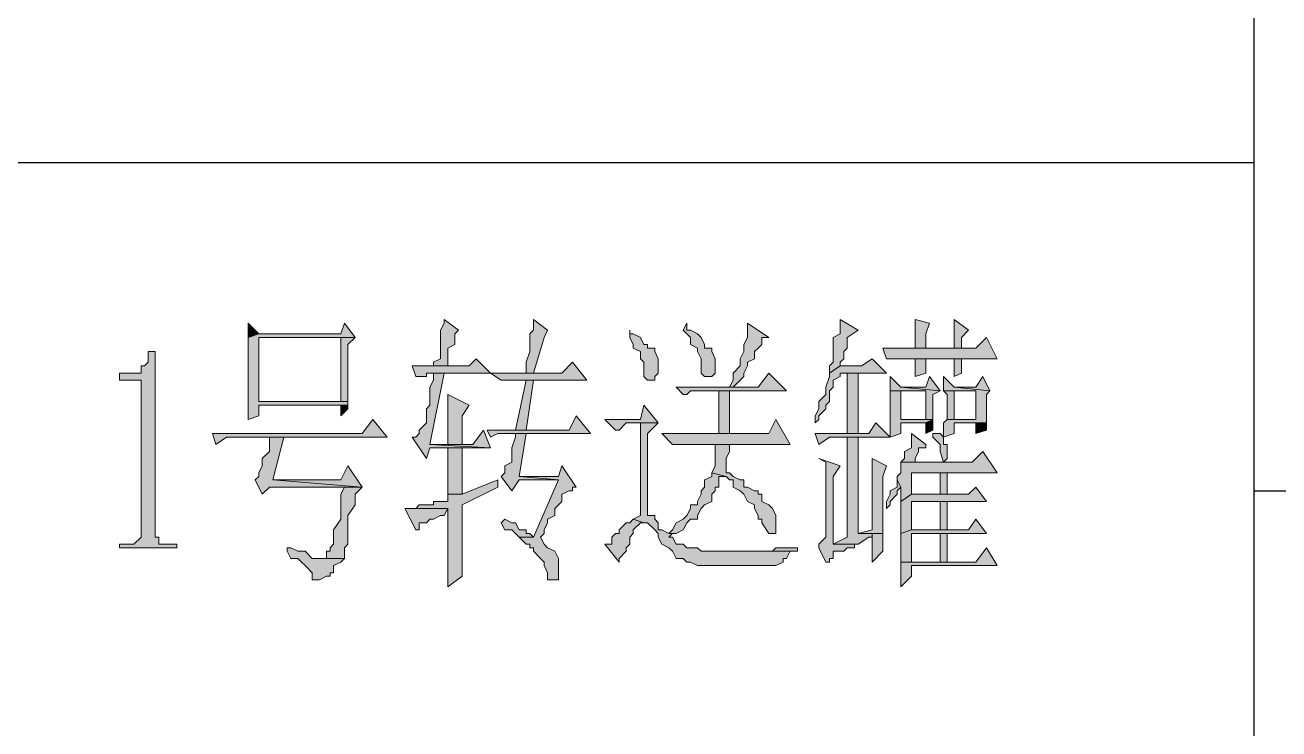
# Model space of a CAD drawing. Header units: millimetres. Extents: x 20 to 821, y 1 to 1134.
# Drawn here: x 695.4 to 758.7, y 40.5 to 76 of the extents above; entities that cross this region are included whole.
import ezdxf

# ---------------------------------------------------------------- set-up
doc = ezdxf.new("R2010")
doc.units = ezdxf.units.MM
doc.layers.add('1', color=7, linetype='Continuous')

msp = doc.modelspace()

# ---------------------------------------------------------------- hatches: boundary and pattern name
h = msp.add_hatch(color=0)
h.dxf.hatch_style = 2
h.paths.add_polyline_path([(706.68, 60.981732), (706.68, 60.261732), (707.22, 60.441732)])
h = msp.add_hatch(color=0)
h.dxf.hatch_style = 2
h.paths.add_polyline_path([(711.54, 60.981732), (711.36, 60.441732), (707.22, 60.441732), (706.68, 60.261732), (706.68, 56.121732), (707.22, 56.301732), (707.22, 56.841732), (711.36, 56.841732), (711.72, 56.841732), (711.72, 57.021732), (707.22, 57.021732), (707.22, 60.261732), (711.36, 60.261732), (712.08, 60.261732)])
h = msp.add_hatch(color=0)
h.dxf.hatch_style = 2
h.paths.add_polyline_path([(716.58, 61.161732), (716.58, 60.981732), (716.4, 60.621732), (716.4, 59.181732), (716.04, 59.001732), (716.04, 58.821732), (716.76, 58.821732), (716.76, 59.721732), (717.12, 59.901732), (717.12, 60.441732), (717.3, 60.621732)])
h = msp.add_hatch(color=0)
h.dxf.hatch_style = 2
h.paths.add_polyline_path([(721.08, 61.161732), (721.08, 60.621732), (720.9, 60.441732), (720.9, 59.541732), (720.72, 59.001732), (720.72, 58.461732), (721.08, 58.461732), (721.62, 60.261732), (721.8, 60.621732)])
h = msp.add_hatch(color=0)
h.dxf.hatch_style = 2
h.paths.add_polyline_path([(728.82, 60.981732), (728.64, 60.621732), (728.82, 60.441732), (729, 60.261732), (729, 59.901732), (729.36, 59.721732), (729.36, 59.541732), (729.54, 59.181732), (729.54, 58.461732), (729.72, 58.281732), (730.08, 58.281732), (730.26, 58.461732), (730.26, 59.181732), (730.08, 59.541732), (730.08, 59.721732), (729.72, 59.721732), (729.72, 59.901732), (729.54, 60.261732), (729.36, 60.441732), (729, 60.621732), (728.82, 60.621732)])
h = msp.add_hatch(color=0)
h.dxf.hatch_style = 2
h.paths.add_polyline_path([(731.88, 60.981732), (731.88, 60.261732), (731.7, 59.901732), (731.7, 59.541732), (731.52, 59.181732), (731.52, 58.821732), (731.16, 58.461732), (731.16, 58.101732), (730.98, 57.741732), (731.16, 57.741732), (731.52, 58.101732), (731.7, 58.281732), (731.7, 58.461732), (731.88, 58.821732), (731.88, 59.001732), (732.24, 59.181732), (732.24, 59.541732), (732.42, 59.721732), (732.6, 59.901732), (732.6, 60.261732), (732.96, 60.261732)])
h = msp.add_hatch(color=0)
h.dxf.hatch_style = 2
h.paths.add_polyline_path([(736.56, 61.161732), (736.56, 60.441732), (736.2, 60.261732), (736.2, 59.001732), (736.02, 58.821732), (736.02, 58.461732), (736.56, 58.821732), (736.56, 59.001732), (736.74, 59.181732), (736.74, 59.541732), (736.92, 59.721732), (736.92, 60.261732), (737.46, 60.621732)])
h = msp.add_hatch(color=0)
h.dxf.hatch_style = 2
h.paths.add_polyline_path([(740.34, 61.161732), (740.34, 59.721732), (740.88, 59.721732), (740.88, 60.441732), (741.06, 60.981732)])
h = msp.add_hatch(color=0)
h.dxf.hatch_style = 2
h.paths.add_polyline_path([(742.32, 61.161732), (742.32, 59.721732), (742.68, 59.721732), (742.68, 60.261732), (743.04, 60.621732)])
h = msp.add_hatch(color=0)
h.dxf.hatch_style = 2
h.paths.add_polyline_path([(712.08, 60.261732), (711.36, 60.261732), (711.36, 57.021732), (707.22, 57.021732), (711.72, 57.021732), (711.72, 59.901732)])
h = msp.add_hatch(color=0)
h.dxf.hatch_style = 2
h.paths.add_polyline_path([(725.94, 60.621732), (725.94, 60.261732), (726.12, 59.901732), (726.12, 59.721732), (726.48, 59.541732), (726.48, 59.181732), (726.66, 59.001732), (726.66, 58.281732), (726.84, 58.101732), (727.2, 58.101732), (727.2, 58.281732), (727.38, 58.461732), (727.38, 59.181732), (727.2, 59.541732), (727.2, 59.721732), (726.84, 59.721732), (726.84, 59.901732), (726.66, 59.901732), (726.48, 60.261732), (726.12, 60.441732), (725.94, 60.441732)])
h = msp.add_hatch(color=0)
h.dxf.hatch_style = 2
h.paths.add_polyline_path([(743.94, 60.261732), (743.4, 59.721732), (738.72, 59.721732), (738.9, 59.181732), (744.48, 59.181732)])
h = msp.add_hatch(color=0)
h.dxf.hatch_style = 2
h.paths.add_polyline_path([(702, 59.541732), (701.64, 59.541732), (701.64, 59.181732), (701.64, 59.001732), (701.46, 58.821732), (701.28, 58.821732), (701.28, 58.461732), (700.2, 58.461732), (700.2, 58.101732), (701.28, 58.101732), (701.28, 57.741732), (701.28, 50.181732), (700.92, 49.821732), (700.2, 49.821732), (700.2, 49.641732), (703.08, 49.641732), (703.08, 49.821732), (702.72, 49.821732), (702.18, 49.821732), (702.18, 50.181732), (702, 50.181732), (702, 50.361732)])
h = msp.add_hatch(color=0)
h.dxf.hatch_style = 2
h.paths.add_polyline_path([(718.2, 59.181732), (717.84, 58.821732), (714.96, 58.821732), (715.14, 58.281732), (715.68, 58.281732), (715.68, 58.461732), (718.92, 58.461732)])
h = msp.add_hatch(color=0)
h.dxf.hatch_style = 2
h.paths.add_polyline_path([(723.06, 59.001732), (722.52, 58.461732), (718.92, 58.461732), (719.46, 58.101732), (723.78, 58.101732)])
h = msp.add_hatch(color=0)
h.dxf.hatch_style = 2
h.paths.add_polyline_path([(738.18, 59.181732), (737.64, 58.821732), (736.56, 58.821732), (736.02, 58.461732), (736.02, 58.281732), (735.84, 57.741732), (735.84, 57.381732), (735.48, 57.021732), (735.48, 56.661732), (735.3, 56.301732), (735.3, 55.941732), (735.48, 56.121732), (735.48, 56.301732), (735.84, 56.661732), (735.84, 56.841732), (736.02, 57.021732), (736.02, 57.561732), (736.2, 57.741732), (736.2, 58.101732), (736.56, 58.281732), (736.56, 58.461732), (736.92, 58.461732), (737.46, 58.461732), (738.9, 58.461732)])
h = msp.add_hatch(color=0)
h.dxf.hatch_style = 2
h.paths.add_polyline_path([(740.88, 59.181732), (740.34, 59.181732), (740.34, 59.001732), (740.34, 58.281732), (740.88, 58.461732)])
h = msp.add_hatch(color=0)
h.dxf.hatch_style = 2
h.paths.add_polyline_path([(742.68, 59.181732), (742.32, 59.181732), (742.32, 58.281732), (742.68, 58.461732)])
h = msp.add_hatch(color=0)
h.dxf.hatch_style = 2
h.paths.add_polyline_path([(716.58, 58.461732), (716.04, 58.461732), (716.04, 58.101732), (715.86, 57.741732), (715.86, 56.841732), (715.68, 56.661732), (715.68, 55.941732), (715.32, 55.581732), (715.32, 55.401732), (715.14, 55.221732), (714.96, 55.221732), (715.68, 54.141732), (715.86, 54.681732), (718.92, 54.681732), (715.86, 54.861732)])
h = msp.add_hatch(color=0)
h.dxf.hatch_style = 2
h.paths.add_polyline_path([(732.96, 58.461732), (732.42, 57.741732), (728.28, 57.741732), (728.64, 57.381732), (728.82, 57.381732), (729, 57.561732), (733.86, 57.561732)])
h = msp.add_hatch(color=0)
h.dxf.hatch_style = 2
h.paths.add_polyline_path([(736.92, 55.401732), (737.46, 55.401732), (737.46, 58.461732), (736.92, 58.461732)])
h = msp.add_hatch(color=0)
h.dxf.hatch_style = 2
h.paths.add_polyline_path([(739.08, 58.281732), (739.08, 57.561732), (740.88, 57.561732), (740.88, 56.121732), (739.62, 56.121732), (741.24, 56.121732), (741.24, 56.301732), (741.24, 57.381732), (741.6, 57.561732), (739.62, 57.741732)])
h = msp.add_hatch(color=0)
h.dxf.hatch_style = 2
h.paths.add_polyline_path([(741.06, 58.281732), (740.88, 57.741732), (739.62, 57.741732), (741.6, 57.561732)])
h = msp.add_hatch(color=0)
h.dxf.hatch_style = 2
h.paths.add_polyline_path([(741.78, 58.281732), (741.78, 57.561732), (743.4, 57.561732), (743.4, 56.121732), (742.32, 56.121732), (741.96, 56.121732), (741.78, 55.941732), (741.78, 55.221732), (742.32, 55.401732), (742.32, 55.941732), (743.4, 55.941732), (743.94, 55.941732), (743.94, 56.121732), (743.94, 57.381732), (744.12, 57.561732), (742.32, 57.741732)])
h = msp.add_hatch(color=0)
h.dxf.hatch_style = 2
h.paths.add_polyline_path([(743.76, 58.281732), (743.4, 57.741732), (742.32, 57.741732), (744.12, 57.561732)])
h = msp.add_hatch(color=0)
h.dxf.hatch_style = 2
h.paths.add_polyline_path([(721.08, 58.101732), (720.72, 58.101732), (720.18, 55.581732), (720.72, 55.581732)])
h = msp.add_hatch(color=0)
h.dxf.hatch_style = 2
h.paths.add_polyline_path([(716.76, 57.381732), (716.76, 54.861732), (717.48, 54.861732), (717.48, 56.301732), (717.84, 56.841732)])
h = msp.add_hatch(color=0)
h.dxf.hatch_style = 2
h.paths.add_polyline_path([(730.98, 57.561732), (730.44, 57.561732), (730.44, 57.381732), (730.44, 55.401732), (730.98, 55.401732)])
h = msp.add_hatch(color=0)
h.dxf.hatch_style = 2
h.paths.add_polyline_path([(739.08, 57.561732), (739.08, 55.221732), (739.62, 55.401732), (739.62, 55.941732), (740.88, 55.941732), (741.24, 56.121732), (739.62, 56.121732), (739.62, 57.561732), (740.88, 57.561732)])
h = msp.add_hatch(color=0)
h.dxf.hatch_style = 2
h.paths.add_polyline_path([(741.78, 57.561732), (741.96, 57.381732), (741.96, 56.121732), (742.32, 56.121732), (742.32, 57.561732), (743.4, 57.561732)])
h = msp.add_hatch(color=0)
h.dxf.hatch_style = 2
h.paths.add_polyline_path([(711.72, 56.841732), (711.36, 56.841732), (711.36, 56.301732), (711.72, 56.661732)])
h = msp.add_hatch(color=0)
h.dxf.hatch_style = 2
h.paths.add_polyline_path([(726.66, 56.841732), (726.48, 56.121732), (724.68, 56.121732), (725.22, 55.581732), (725.4, 55.581732), (725.76, 55.941732), (727.38, 55.941732)])
h = msp.add_hatch(color=0)
h.dxf.hatch_style = 2
h.paths.add_polyline_path([(712.98, 56.121732), (712.44, 55.401732), (704.88, 55.401732), (705.06, 54.861732), (705.6, 55.221732), (713.7, 55.221732)])
h = msp.add_hatch(color=0)
h.dxf.hatch_style = 2
h.paths.add_polyline_path([(723.24, 56.301732), (722.88, 55.581732), (718.74, 55.581732), (718.92, 55.221732), (719.28, 55.401732), (723.96, 55.401732)])
h = msp.add_hatch(color=0)
h.dxf.hatch_style = 2
h.paths.add_polyline_path([(727.38, 55.941732), (726.48, 55.941732), (726.48, 51.261732), (726.12, 51.081732), (726.66, 50.901732), (726.84, 50.901732), (727.2, 50.541732), (727.38, 50.361732), (727.38, 50.181732), (727.56, 49.821732), (727.92, 49.641732), (728.1, 49.461732), (728.28, 49.101732), (728.64, 49.101732), (728.82, 48.921732), (729, 48.921732), (729.36, 48.741732), (730.26, 48.741732), (730.44, 48.741732), (733.32, 48.741732), (733.68, 48.921732), (733.68, 49.101732), (733.86, 49.101732), (734.04, 49.461732), (729.54, 49.461732), (729.36, 49.641732), (728.82, 49.641732), (728.64, 49.821732), (728.28, 49.821732), (728.1, 50.181732), (727.92, 50.181732), (728.1, 50.361732), (727.92, 50.361732), (727.56, 50.541732), (727.38, 50.541732), (727.38, 50.901732), (727.2, 51.081732), (727.2, 51.261732), (726.84, 51.261732), (726.84, 55.401732)])
h = msp.add_hatch(color=0)
h.dxf.hatch_style = 2
h.paths.add_polyline_path([(733.32, 56.121732), (732.96, 55.401732), (727.56, 55.401732), (728.1, 54.861732), (734.04, 54.861732)])
h = msp.add_hatch(color=0)
h.dxf.hatch_style = 2
h.paths.add_polyline_path([(738.36, 55.941732), (738, 55.401732), (735.3, 55.401732), (735.48, 54.861732), (736.02, 55.221732), (739.08, 55.221732)])
h = msp.add_hatch(color=0)
h.dxf.hatch_style = 2
h.paths.add_polyline_path([(741.24, 56.121732), (740.88, 55.941732), (740.88, 55.401732), (741.24, 55.581732)])
h = msp.add_hatch(color=0)
h.dxf.hatch_style = 2
h.paths.add_polyline_path([(743.94, 55.941732), (743.4, 55.941732), (743.4, 55.401732), (743.94, 55.581732)])
h = msp.add_hatch(color=0)
h.dxf.hatch_style = 2
h.paths.add_polyline_path([(708.48, 55.221732), (707.76, 55.221732), (707.76, 54.681732), (707.76, 54.501732), (707.4, 54.141732), (707.4, 53.781732), (707.22, 53.421732), (707.22, 53.241732), (707.04, 53.061732), (707.4, 52.341732), (707.76, 52.701732), (712.44, 52.701732), (707.94, 53.061732)])
h = msp.add_hatch(color=0)
h.dxf.hatch_style = 2
h.paths.add_polyline_path([(718.56, 55.581732), (718.02, 54.861732), (715.86, 54.861732), (718.92, 54.681732)])
h = msp.add_hatch(color=0)
h.dxf.hatch_style = 2
h.paths.add_polyline_path([(720.72, 55.401732), (720.18, 55.401732), (720.18, 55.221732), (720, 54.681732), (720, 53.961732), (719.64, 53.781732), (719.64, 53.421732), (719.46, 53.241732), (720, 52.521732), (720.36, 53.061732), (722.34, 53.061732), (720.36, 53.241732)])
h = msp.add_hatch(color=0)
h.dxf.hatch_style = 2
h.paths.add_polyline_path([(737.46, 55.221732), (736.92, 55.221732), (736.92, 50.181732), (736.2, 49.821732), (737.46, 49.821732), (738, 50.181732), (738.18, 50.181732), (738.18, 50.361732), (738.72, 50.361732), (737.46, 50.361732)])
h = msp.add_hatch(color=0)
h.dxf.hatch_style = 2
h.paths.add_polyline_path([(740.16, 55.401732), (740.16, 54.681732), (739.8, 54.501732), (739.8, 54.141732), (739.62, 53.961732), (740.34, 53.961732), (740.34, 54.141732), (740.52, 54.501732), (740.52, 54.681732), (740.88, 54.681732), (740.88, 54.861732)])
h = msp.add_hatch(color=0)
h.dxf.hatch_style = 2
h.paths.add_polyline_path([(741.24, 55.401732), (741.24, 55.221732), (741.6, 54.861732), (741.6, 54.501732), (741.78, 53.961732), (741.96, 54.141732), (741.96, 54.861732), (741.78, 54.861732), (741.78, 55.221732), (741.6, 55.401732)])
h = msp.add_hatch(color=0)
h.dxf.hatch_style = 2
h.paths.add_polyline_path([(716.76, 52.341732), (717.48, 52.341732), (717.48, 54.681732), (716.76, 54.681732)])
h = msp.add_hatch(color=0)
h.dxf.hatch_style = 2
h.paths.add_polyline_path([(730.98, 54.861732), (730.26, 54.861732), (730.26, 54.681732), (730.26, 53.781732), (730.08, 53.421732), (730.8, 53.241732), (730.98, 53.061732), (731.16, 53.061732), (731.16, 52.701732), (731.52, 52.521732), (731.7, 52.341732), (731.88, 51.981732), (732.24, 51.801732), (732.24, 51.621732), (732.42, 51.261732), (732.42, 51.081732), (732.6, 51.081732), (732.6, 50.901732), (732.96, 50.361732), (733.14, 50.361732), (733.32, 50.361732), (733.32, 50.541732), (733.32, 51.261732), (733.14, 51.621732), (732.96, 51.801732), (732.6, 51.981732), (732.6, 52.341732), (732.42, 52.341732), (732.42, 52.521732), (732.24, 52.521732), (731.88, 52.701732), (731.7, 52.701732), (731.7, 53.061732), (731.52, 53.061732), (731.16, 53.241732), (730.98, 53.421732), (730.8, 53.421732), (730.8, 53.961732), (730.8, 54.141732), (730.98, 54.501732)])
h = msp.add_hatch(color=0)
h.dxf.hatch_style = 2
h.paths.add_polyline_path([(743.76, 54.501732), (743.22, 53.961732), (739.62, 53.961732), (739.62, 53.781732), (739.62, 53.421732), (739.44, 53.241732), (739.44, 53.061732), (739.62, 52.701732), (739.62, 51.981732), (740.16, 52.341732), (740.16, 53.421732), (741.6, 53.421732), (744.48, 53.421732)])
h = msp.add_hatch(color=0)
h.dxf.hatch_style = 2
h.paths.add_polyline_path([(711.72, 53.781732), (711.36, 53.061732), (707.94, 53.061732), (712.44, 52.701732)])
h = msp.add_hatch(color=0)
h.dxf.hatch_style = 2
h.paths.add_polyline_path([(722.52, 53.781732), (722.34, 53.241732), (720.36, 53.241732), (722.34, 53.061732), (721.08, 50.181732), (720.36, 50.181732), (720.72, 49.821732), (720.9, 49.821732), (720.9, 49.641732), (721.08, 49.641732), (721.08, 49.461732), (721.44, 49.101732), (721.62, 48.921732), (721.62, 48.741732), (721.8, 48.381732), (721.8, 48.021732), (722.16, 48.021732), (722.34, 48.021732), (722.34, 48.201732), (722.34, 49.101732), (722.16, 49.461732), (721.8, 49.641732), (721.62, 49.821732), (721.44, 50.181732), (721.62, 50.361732), (721.62, 50.541732), (721.8, 50.901732), (721.8, 51.081732), (722.16, 51.261732), (722.16, 51.621732), (722.34, 51.801732), (722.52, 51.981732), (722.52, 52.341732), (722.88, 52.521732), (723.06, 52.521732), (723.06, 52.701732), (723.24, 52.701732)])
h = msp.add_hatch(color=0)
h.dxf.hatch_style = 2
h.paths.add_polyline_path([(735.48, 54.141732), (735.84, 53.961732), (735.84, 50.181732), (735.48, 49.821732), (735.48, 49.641732), (735.84, 48.921732), (736.02, 48.921732), (736.02, 49.101732), (736.2, 49.101732), (736.2, 49.461732), (736.74, 49.461732), (736.92, 49.641732), (737.28, 49.641732), (737.28, 49.821732), (737.46, 49.821732), (736.2, 49.821732), (736.2, 53.241732), (736.56, 53.781732)])
h = msp.add_hatch(color=0)
h.dxf.hatch_style = 2
h.paths.add_polyline_path([(738.18, 54.141732), (738.18, 50.541732), (737.46, 50.361732), (738.72, 50.361732), (738.72, 50.541732), (738.72, 53.241732), (738.9, 53.781732)])
h = msp.add_hatch(color=0)
h.dxf.hatch_style = 2
h.paths.add_polyline_path([(730.08, 53.421732), (730.08, 53.241732), (729.72, 53.061732), (729.72, 52.701732), (729.54, 52.521732), (729.54, 52.341732), (729.36, 51.981732), (729.36, 51.801732), (729, 51.801732), (729, 51.621732), (728.82, 51.261732), (728.64, 51.081732), (728.28, 50.901732), (728.1, 50.541732), (727.92, 50.361732), (728.28, 50.361732), (728.64, 50.541732), (728.82, 50.901732), (729, 51.081732), (729.36, 51.081732), (729.36, 51.261732), (729.54, 51.621732), (729.72, 51.801732), (730.08, 51.981732), (730.08, 52.341732), (730.26, 52.521732), (730.26, 52.701732), (730.44, 52.701732), (730.44, 53.241732), (730.8, 53.241732)])
h = msp.add_hatch(color=0)
h.dxf.hatch_style = 2
h.paths.add_polyline_path([(741.6, 52.341732), (741.96, 52.341732), (741.96, 53.421732), (741.6, 53.421732)])
h = msp.add_hatch(color=0)
h.dxf.hatch_style = 2
h.paths.add_polyline_path([(712.44, 52.701732), (711.54, 52.701732), (711.36, 52.341732), (711.36, 51.081732), (711, 50.541732), (711, 49.821732), (710.82, 49.641732), (710.82, 49.461732), (710.64, 49.461732), (710.64, 49.101732), (710.28, 49.101732), (711.54, 49.101732), (711.54, 49.461732), (711.54, 49.641732), (711.72, 49.821732), (711.72, 51.261732), (712.08, 51.801732), (712.08, 52.341732)])
h = msp.add_hatch(color=0)
h.dxf.hatch_style = 2
h.paths.add_polyline_path([(719.28, 53.061732), (717.48, 52.341732), (716.76, 52.341732), (716.76, 51.981732), (716.04, 51.981732), (716.04, 51.801732), (715.32, 51.801732), (715.14, 51.621732), (716.76, 51.621732), (716.76, 51.261732), (716.76, 47.661732), (717.48, 48.201732), (717.48, 48.381732), (717.48, 51.801732), (719.28, 52.701732)])
h = msp.add_hatch(color=0)
h.dxf.hatch_style = 2
h.paths.add_polyline_path([(739.44, 53.061732), (739.44, 52.701732), (739.08, 52.521732), (739.08, 52.341732), (738.9, 51.981732), (738.9, 51.621732), (739.08, 51.801732), (739.08, 51.981732), (739.44, 52.341732), (739.44, 52.521732), (739.62, 52.701732)])
h = msp.add_hatch(color=0)
h.dxf.hatch_style = 2
h.paths.add_polyline_path([(743.4, 52.701732), (743.04, 52.341732), (740.16, 52.341732), (739.62, 51.981732), (739.62, 50.361732), (740.16, 50.541732), (740.16, 51.981732), (741.6, 51.981732), (743.94, 51.981732)])
h = msp.add_hatch(color=0)
h.dxf.hatch_style = 2
h.paths.add_polyline_path([(741.6, 50.541732), (741.96, 50.541732), (741.96, 51.981732), (741.6, 51.981732)])
h = msp.add_hatch(color=0)
h.dxf.hatch_style = 2
h.paths.add_polyline_path([(715.14, 51.621732), (714.6, 51.621732), (715.14, 50.541732), (715.32, 50.541732), (715.32, 50.901732), (715.68, 50.901732), (715.86, 51.081732), (716.04, 51.081732), (716.4, 51.261732), (716.58, 51.261732), (716.76, 51.621732)])
h = msp.add_hatch(color=0)
h.dxf.hatch_style = 2
h.paths.add_polyline_path([(719.64, 51.081732), (719.46, 50.901732), (719.64, 50.541732), (720, 50.541732), (720.18, 50.361732), (720.36, 50.181732), (721.08, 50.181732), (720.9, 50.361732), (720.72, 50.361732), (720.72, 50.541732), (720.36, 50.541732), (720.18, 50.901732), (720, 50.901732)])
h = msp.add_hatch(color=0)
h.dxf.hatch_style = 2
h.paths.add_polyline_path([(726.12, 51.081732), (725.94, 50.901732), (725.76, 50.901732), (725.4, 50.541732), (725.4, 50.361732), (725.22, 50.361732), (725.04, 50.181732), (725.04, 49.821732), (724.68, 49.821732), (725.4, 48.921732), (725.4, 49.101732), (725.76, 49.461732), (725.76, 49.641732), (725.94, 49.821732), (725.94, 50.181732), (726.12, 50.361732), (726.12, 50.541732), (726.48, 50.901732), (726.66, 50.901732)])
h = msp.add_hatch(color=0)
h.dxf.hatch_style = 2
h.paths.add_polyline_path([(743.4, 51.081732), (743.04, 50.541732), (740.16, 50.541732), (739.62, 50.361732), (739.62, 48.921732), (741.96, 48.921732), (740.16, 48.921732), (740.16, 50.361732), (743.94, 50.361732)])
h = msp.add_hatch(color=0)
h.dxf.hatch_style = 2
h.paths.add_polyline_path([(738.72, 50.361732), (738.18, 50.361732), (738.18, 48.921732), (738.72, 49.461732)])
h = msp.add_hatch(color=0)
h.dxf.hatch_style = 2
h.paths.add_polyline_path([(741.96, 50.361732), (741.6, 50.361732), (741.6, 48.921732), (740.16, 48.921732), (741.96, 48.921732)])
h = msp.add_hatch(color=0)
h.dxf.hatch_style = 2
h.paths.add_polyline_path([(708.66, 49.641732), (708.66, 49.461732), (708.84, 49.101732), (709.2, 49.101732), (709.38, 48.921732), (709.56, 48.741732), (709.92, 48.381732), (709.92, 48.021732), (710.1, 48.021732), (710.28, 48.021732), (710.64, 48.201732), (710.82, 48.201732), (710.82, 48.381732), (711, 48.381732), (711, 48.741732), (711.36, 48.921732), (711.54, 49.101732), (709.92, 49.101732), (709.56, 49.461732), (709.2, 49.461732), (708.84, 49.641732)])
h = msp.add_hatch(color=0)
h.dxf.hatch_style = 2
h.paths.add_polyline_path([(734.4, 49.641732), (733.32, 49.641732), (733.14, 49.461732), (731.16, 49.461732), (734.04, 49.461732), (734.4, 49.461732)])
h = msp.add_hatch(color=0)
h.dxf.hatch_style = 2
h.paths.add_polyline_path([(743.94, 49.641732), (743.4, 48.921732), (739.62, 48.921732), (739.62, 48.741732), (739.62, 47.661732), (740.16, 48.201732), (740.16, 48.741732), (744.48, 48.741732)])

# ---------------------------------------------------------------- linework, layer by layer
at = {"layer": '1', "color": 0, "lineweight": 25}
for points in [[(757.44, 78.261732), (757.44, 0.501732)], [(689.04, 69.081732), (757.44, 69.081732)], [(757.44, 52.521732), (821.16, 52.521732)]]:
    msp.add_lwpolyline(points, dxfattribs=at)
at = {"layer": '1', "color": 0, "lineweight": 5}
for points in [[(706.68, 60.981732), (706.68, 60.261732), (707.22, 60.441732), (706.68, 60.981732)], [(711.54, 60.981732), (711.36, 60.441732), (707.22, 60.441732), (706.68, 60.261732), (706.68, 56.121732), (707.22, 56.301732), (707.22, 56.841732), (711.36, 56.841732), (711.72, 56.841732), (711.72, 57.021732), (707.22, 57.021732), (707.22, 60.261732), (711.36, 60.261732), (712.08, 60.261732), (711.54, 60.981732)], [(716.58, 61.161732), (716.58, 60.981732), (716.4, 60.621732), (716.4, 59.181732), (716.04, 59.001732), (716.04, 58.821732), (716.76, 58.821732), (716.76, 59.721732), (717.12, 59.901732), (717.12, 60.441732), (717.3, 60.621732), (716.58, 61.161732)], [(721.08, 61.161732), (721.08, 60.621732), (720.9, 60.441732), (720.9, 59.541732), (720.72, 59.001732), (720.72, 58.461732), (721.08, 58.461732), (721.62, 60.261732), (721.8, 60.621732), (721.08, 61.161732)], [(728.82, 60.981732), (728.64, 60.621732), (728.82, 60.441732), (729, 60.261732), (729, 59.901732), (729.36, 59.721732), (729.36, 59.541732), (729.54, 59.181732), (729.54, 58.461732), (729.72, 58.281732), (730.08, 58.281732), (730.26, 58.461732), (730.26, 59.181732), (730.08, 59.541732), (730.08, 59.721732), (729.72, 59.721732), (729.72, 59.901732), (729.54, 60.261732), (729.36, 60.441732), (729, 60.621732), (728.82, 60.621732), (728.82, 60.981732)], [(731.88, 60.981732), (731.88, 60.261732), (731.7, 59.901732), (731.7, 59.541732), (731.52, 59.181732), (731.52, 58.821732), (731.16, 58.461732), (731.16, 58.101732), (730.98, 57.741732), (731.16, 57.741732), (731.52, 58.101732), (731.7, 58.281732), (731.7, 58.461732), (731.88, 58.821732), (731.88, 59.001732), (732.24, 59.181732), (732.24, 59.541732), (732.42, 59.721732), (732.6, 59.901732), (732.6, 60.261732), (732.96, 60.261732), (732.96, 60.261732), (731.88, 60.981732)], [(736.56, 61.161732), (736.56, 60.441732), (736.2, 60.261732), (736.2, 59.001732), (736.02, 58.821732), (736.02, 58.461732), (736.56, 58.821732), (736.56, 59.001732), (736.74, 59.181732), (736.74, 59.541732), (736.92, 59.721732), (736.92, 60.261732), (737.46, 60.621732), (736.56, 61.161732)], [(740.34, 61.161732), (740.34, 59.721732), (740.88, 59.721732), (740.88, 60.441732), (741.06, 60.981732), (740.34, 61.161732)], [(742.32, 61.161732), (742.32, 59.721732), (742.68, 59.721732), (742.68, 60.261732), (743.04, 60.621732), (742.32, 61.161732)], [(712.08, 60.261732), (711.36, 60.261732), (711.36, 57.021732), (707.22, 57.021732), (711.72, 57.021732), (711.72, 59.901732), (712.08, 60.261732)], [(725.94, 60.621732), (725.94, 60.261732), (726.12, 59.901732), (726.12, 59.721732), (726.48, 59.541732), (726.48, 59.181732), (726.66, 59.001732), (726.66, 58.281732), (726.84, 58.101732), (727.2, 58.101732), (727.2, 58.281732), (727.38, 58.461732), (727.38, 59.181732), (727.2, 59.541732), (727.2, 59.721732), (726.84, 59.721732), (726.84, 59.901732), (726.66, 59.901732), (726.48, 60.261732), (726.12, 60.441732), (725.94, 60.441732), (725.94, 60.621732)], [(743.94, 60.261732), (743.4, 59.721732), (738.72, 59.721732), (738.9, 59.181732), (744.48, 59.181732), (743.94, 60.261732)], [(702, 59.541732), (701.64, 59.541732), (701.64, 59.181732), (701.64, 59.001732), (701.46, 58.821732), (701.28, 58.821732), (701.28, 58.461732), (700.2, 58.461732), (700.2, 58.101732), (701.28, 58.101732), (701.28, 57.741732), (701.28, 50.181732), (700.92, 49.821732), (700.2, 49.821732), (700.2, 49.641732), (703.08, 49.641732), (703.08, 49.821732), (702.72, 49.821732), (702.18, 49.821732), (702.18, 50.181732), (702, 50.181732), (702, 50.361732), (702, 59.541732)], [(718.2, 59.181732), (717.84, 58.821732), (714.96, 58.821732), (715.14, 58.281732), (715.68, 58.281732), (715.68, 58.461732), (718.92, 58.461732), (718.2, 59.181732)], [(723.06, 59.001732), (722.52, 58.461732), (718.92, 58.461732), (719.46, 58.101732), (723.78, 58.101732), (723.06, 59.001732)], [(738.18, 59.181732), (737.64, 58.821732), (736.56, 58.821732), (736.02, 58.461732), (736.02, 58.281732), (735.84, 57.741732), (735.84, 57.381732), (735.48, 57.021732), (735.48, 56.661732), (735.3, 56.301732), (735.3, 55.941732), (735.48, 56.121732), (735.48, 56.301732), (735.84, 56.661732), (735.84, 56.841732), (736.02, 57.021732), (736.02, 57.561732), (736.2, 57.741732), (736.2, 58.101732), (736.56, 58.281732), (736.56, 58.461732), (736.92, 58.461732), (737.46, 58.461732), (738.9, 58.461732), (738.18, 59.181732)], [(740.88, 59.181732), (740.34, 59.181732), (740.34, 59.001732), (740.34, 58.281732), (740.88, 58.461732), (740.88, 59.181732)], [(742.68, 59.181732), (742.32, 59.181732), (742.32, 58.281732), (742.68, 58.461732), (742.68, 59.181732)], [(716.58, 58.461732), (716.04, 58.461732), (716.04, 58.101732), (715.86, 57.741732), (715.86, 56.841732), (715.68, 56.661732), (715.68, 55.941732), (715.32, 55.581732), (715.32, 55.401732), (715.14, 55.221732), (714.96, 55.221732), (715.68, 54.141732), (715.86, 54.681732), (718.92, 54.681732), (715.86, 54.861732), (716.58, 58.461732)], [(732.96, 58.461732), (732.42, 57.741732), (728.28, 57.741732), (728.64, 57.381732), (728.82, 57.381732), (729, 57.561732), (733.86, 57.561732), (732.96, 58.461732)], [(736.92, 55.401732), (737.46, 55.401732), (737.46, 58.461732), (736.92, 58.461732), (736.92, 55.401732)], [(739.08, 58.281732), (739.08, 57.561732), (740.88, 57.561732), (740.88, 56.121732), (739.62, 56.121732), (741.24, 56.121732), (741.24, 56.301732), (741.24, 57.381732), (741.6, 57.561732), (739.62, 57.741732), (739.08, 58.281732)], [(741.06, 58.281732), (740.88, 57.741732), (739.62, 57.741732), (741.6, 57.561732), (741.06, 58.281732)], [(741.78, 58.281732), (741.78, 57.561732), (743.4, 57.561732), (743.4, 56.121732), (742.32, 56.121732), (741.96, 56.121732), (741.78, 55.941732), (741.78, 55.221732), (742.32, 55.401732), (742.32, 55.941732), (743.4, 55.941732), (743.94, 55.941732), (743.94, 56.121732), (743.94, 57.381732), (744.12, 57.561732), (742.32, 57.741732), (741.78, 58.281732)], [(743.76, 58.281732), (743.4, 57.741732), (742.32, 57.741732), (744.12, 57.561732), (743.76, 58.281732)], [(721.08, 58.101732), (720.72, 58.101732), (720.18, 55.581732), (720.72, 55.581732), (721.08, 58.101732)], [(716.76, 57.381732), (716.76, 54.861732), (717.48, 54.861732), (717.48, 56.301732), (717.84, 56.841732), (716.76, 57.381732)], [(730.98, 57.561732), (730.44, 57.561732), (730.44, 57.381732), (730.44, 55.401732), (730.98, 55.401732), (730.98, 57.561732)], [(739.08, 57.561732), (739.08, 55.221732), (739.62, 55.401732), (739.62, 55.941732), (740.88, 55.941732), (741.24, 56.121732), (739.62, 56.121732), (739.62, 57.561732), (740.88, 57.561732), (739.08, 57.561732)], [(741.78, 57.561732), (741.96, 57.381732), (741.96, 56.121732), (742.32, 56.121732), (742.32, 57.561732), (743.4, 57.561732), (741.78, 57.561732)], [(711.72, 56.841732), (711.36, 56.841732), (711.36, 56.301732), (711.72, 56.661732), (711.72, 56.841732)], [(726.66, 56.841732), (726.48, 56.121732), (724.68, 56.121732), (725.22, 55.581732), (725.4, 55.581732), (725.76, 55.941732), (727.38, 55.941732), (726.66, 56.841732)], [(712.98, 56.121732), (712.44, 55.401732), (704.88, 55.401732), (705.06, 54.861732), (705.6, 55.221732), (713.7, 55.221732), (712.98, 56.121732)], [(723.24, 56.301732), (722.88, 55.581732), (718.74, 55.581732), (718.92, 55.221732), (719.28, 55.401732), (723.96, 55.401732), (723.24, 56.301732)], [(727.38, 55.941732), (726.48, 55.941732), (726.48, 51.261732), (726.12, 51.081732), (726.66, 50.901732), (726.84, 50.901732), (727.2, 50.541732), (727.38, 50.361732), (727.38, 50.181732), (727.56, 49.821732), (727.92, 49.641732), (728.1, 49.461732), (728.28, 49.101732), (728.64, 49.101732), (728.82, 48.921732), (729, 48.921732), (729.36, 48.741732), (730.26, 48.741732), (730.44, 48.741732), (733.32, 48.741732), (733.68, 48.921732), (733.68, 49.101732), (733.86, 49.101732), (734.04, 49.461732), (729.54, 49.461732), (729.36, 49.641732), (728.82, 49.641732), (728.64, 49.821732), (728.28, 49.821732), (728.1, 50.181732), (727.92, 50.181732), (728.1, 50.361732), (727.92, 50.361732), (727.56, 50.541732), (727.38, 50.541732), (727.38, 50.901732), (727.2, 51.081732), (727.2, 51.261732), (726.84, 51.261732), (726.84, 55.401732), (727.38, 55.941732)], [(733.32, 56.121732), (732.96, 55.401732), (727.56, 55.401732), (728.1, 54.861732), (734.04, 54.861732), (733.32, 56.121732)], [(738.36, 55.941732), (738, 55.401732), (735.3, 55.401732), (735.48, 54.861732), (736.02, 55.221732), (739.08, 55.221732), (738.36, 55.941732)], [(741.24, 56.121732), (740.88, 55.941732), (740.88, 55.401732), (741.24, 55.581732), (741.24, 56.121732)], [(743.94, 55.941732), (743.4, 55.941732), (743.4, 55.401732), (743.94, 55.581732), (743.94, 55.941732)], [(708.48, 55.221732), (707.76, 55.221732), (707.76, 54.681732), (707.76, 54.501732), (707.4, 54.141732), (707.4, 53.781732), (707.22, 53.421732), (707.22, 53.241732), (707.04, 53.061732), (707.4, 52.341732), (707.76, 52.701732), (712.44, 52.701732), (707.94, 53.061732), (708.48, 55.221732)], [(718.56, 55.581732), (718.02, 54.861732), (715.86, 54.861732), (718.92, 54.681732), (718.56, 55.581732)], [(720.72, 55.401732), (720.18, 55.401732), (720.18, 55.221732), (720, 54.681732), (720, 53.961732), (719.64, 53.781732), (719.64, 53.421732), (719.46, 53.241732), (720, 52.521732), (720.36, 53.061732), (722.34, 53.061732), (720.36, 53.241732), (720.72, 55.401732)], [(737.46, 55.221732), (736.92, 55.221732), (736.92, 50.181732), (736.2, 49.821732), (737.46, 49.821732), (738, 50.181732), (738.18, 50.181732), (738.18, 50.361732), (738.72, 50.361732), (737.46, 50.361732), (737.46, 55.221732)], [(740.16, 55.401732), (740.16, 54.681732), (739.8, 54.501732), (739.8, 54.141732), (739.62, 53.961732), (740.34, 53.961732), (740.34, 54.141732), (740.52, 54.501732), (740.52, 54.681732), (740.88, 54.681732), (740.88, 54.861732), (740.16, 55.401732)], [(741.24, 55.401732), (741.24, 55.221732), (741.6, 54.861732), (741.6, 54.501732), (741.78, 53.961732), (741.96, 54.141732), (741.96, 54.861732), (741.78, 54.861732), (741.78, 55.221732), (741.6, 55.401732), (741.24, 55.401732)], [(716.76, 52.341732), (717.48, 52.341732), (717.48, 54.681732), (716.76, 54.681732), (716.76, 52.341732)], [(730.98, 54.861732), (730.26, 54.861732), (730.26, 54.681732), (730.26, 53.781732), (730.08, 53.421732), (730.8, 53.241732), (730.98, 53.061732), (731.16, 53.061732), (731.16, 52.701732), (731.52, 52.521732), (731.7, 52.341732), (731.88, 51.981732), (732.24, 51.801732), (732.24, 51.621732), (732.42, 51.261732), (732.42, 51.081732), (732.6, 51.081732), (732.6, 50.901732), (732.96, 50.361732), (733.14, 50.361732), (733.14, 50.361732), (733.32, 50.361732), (733.32, 50.541732), (733.32, 51.261732), (733.14, 51.621732), (732.96, 51.801732), (732.6, 51.981732), (732.6, 52.341732), (732.42, 52.341732), (732.42, 52.521732), (732.24, 52.521732), (731.88, 52.701732), (731.7, 52.701732), (731.7, 53.061732), (731.52, 53.061732), (731.16, 53.241732), (730.98, 53.421732), (730.8, 53.421732), (730.8, 53.961732), (730.8, 54.141732), (730.98, 54.501732), (730.98, 54.861732)], [(743.76, 54.501732), (743.22, 53.961732), (739.62, 53.961732), (739.62, 53.781732), (739.62, 53.421732), (739.44, 53.241732), (739.44, 53.061732), (739.62, 52.701732), (739.62, 51.981732), (740.16, 52.341732), (740.16, 53.421732), (741.6, 53.421732), (744.48, 53.421732), (743.76, 54.501732)], [(711.72, 53.781732), (711.36, 53.061732), (707.94, 53.061732), (712.44, 52.701732), (711.72, 53.781732)], [(722.52, 53.781732), (722.34, 53.241732), (720.36, 53.241732), (722.34, 53.061732), (721.08, 50.181732), (720.36, 50.181732), (720.72, 49.821732), (720.9, 49.821732), (720.9, 49.641732), (721.08, 49.641732), (721.08, 49.461732), (721.44, 49.101732), (721.62, 48.921732), (721.62, 48.741732), (721.8, 48.381732), (721.8, 48.021732), (722.16, 48.021732), (722.34, 48.021732), (722.34, 48.201732), (722.34, 49.101732), (722.16, 49.461732), (721.8, 49.641732), (721.62, 49.821732), (721.44, 50.181732), (721.62, 50.361732), (721.62, 50.541732), (721.8, 50.901732), (721.8, 51.081732), (722.16, 51.261732), (722.16, 51.621732), (722.34, 51.801732), (722.52, 51.981732), (722.52, 52.341732), (722.88, 52.521732), (723.06, 52.521732), (723.06, 52.701732), (723.24, 52.701732), (722.52, 53.781732)], [(735.48, 54.141732), (735.84, 53.961732), (735.84, 50.181732), (735.48, 49.821732), (735.48, 49.641732), (735.84, 48.921732), (736.02, 48.921732), (736.02, 49.101732), (736.2, 49.101732), (736.2, 49.461732), (736.74, 49.461732), (736.92, 49.641732), (737.28, 49.641732), (737.28, 49.821732), (737.46, 49.821732), (736.2, 49.821732), (736.2, 53.241732), (736.56, 53.781732), (735.48, 54.141732)], [(738.18, 54.141732), (738.18, 50.541732), (737.46, 50.361732), (738.72, 50.361732), (738.72, 50.541732), (738.72, 53.241732), (738.9, 53.781732), (738.18, 54.141732)], [(730.08, 53.421732), (730.08, 53.241732), (729.72, 53.061732), (729.72, 52.701732), (729.54, 52.521732), (729.54, 52.341732), (729.36, 51.981732), (729.36, 51.801732), (729, 51.801732), (729, 51.621732), (728.82, 51.261732), (728.64, 51.081732), (728.28, 50.901732), (728.1, 50.541732), (727.92, 50.361732), (728.28, 50.361732), (728.64, 50.541732), (728.82, 50.901732), (729, 51.081732), (729.36, 51.081732), (729.36, 51.261732), (729.54, 51.621732), (729.72, 51.801732), (730.08, 51.981732), (730.08, 52.341732), (730.26, 52.521732), (730.26, 52.701732), (730.44, 52.701732), (730.44, 53.241732), (730.8, 53.241732), (730.08, 53.421732)], [(741.6, 52.341732), (741.96, 52.341732), (741.96, 53.421732), (741.6, 53.421732), (741.6, 52.341732)], [(712.44, 52.701732), (711.54, 52.701732), (711.36, 52.341732), (711.36, 51.081732), (711, 50.541732), (711, 49.821732), (710.82, 49.641732), (710.82, 49.461732), (710.64, 49.461732), (710.64, 49.101732), (710.28, 49.101732), (711.54, 49.101732), (711.54, 49.461732), (711.54, 49.641732), (711.72, 49.821732), (711.72, 51.261732), (712.08, 51.801732), (712.08, 52.341732), (712.44, 52.701732)], [(719.28, 53.061732), (717.48, 52.341732), (716.76, 52.341732), (716.76, 51.981732), (716.04, 51.981732), (716.04, 51.801732), (715.32, 51.801732), (715.14, 51.621732), (716.76, 51.621732), (716.76, 51.261732), (716.76, 47.661732), (717.48, 48.201732), (717.48, 48.381732), (717.48, 51.801732), (719.28, 52.701732), (719.28, 53.061732)], [(739.44, 53.061732), (739.44, 52.701732), (739.08, 52.521732), (739.08, 52.341732), (738.9, 51.981732), (738.9, 51.621732), (739.08, 51.801732), (739.08, 51.981732), (739.44, 52.341732), (739.44, 52.521732), (739.62, 52.701732), (739.44, 53.061732)], [(743.4, 52.701732), (743.04, 52.341732), (740.16, 52.341732), (739.62, 51.981732), (739.62, 50.361732), (740.16, 50.541732), (740.16, 51.981732), (741.6, 51.981732), (743.94, 51.981732), (743.4, 52.701732)], [(741.6, 50.541732), (741.96, 50.541732), (741.96, 51.981732), (741.6, 51.981732), (741.6, 50.541732)], [(715.14, 51.621732), (714.6, 51.621732), (715.14, 50.541732), (715.32, 50.541732), (715.32, 50.901732), (715.68, 50.901732), (715.86, 51.081732), (716.04, 51.081732), (716.4, 51.261732), (716.58, 51.261732), (716.76, 51.621732), (715.14, 51.621732)], [(719.64, 51.081732), (719.46, 50.901732), (719.64, 50.541732), (720, 50.541732), (720.18, 50.361732), (720.36, 50.181732), (721.08, 50.181732), (720.9, 50.361732), (720.72, 50.361732), (720.72, 50.541732), (720.36, 50.541732), (720.18, 50.901732), (720, 50.901732), (719.64, 51.081732)], [(726.12, 51.081732), (725.94, 50.901732), (725.76, 50.901732), (725.4, 50.541732), (725.4, 50.361732), (725.22, 50.361732), (725.04, 50.181732), (725.04, 49.821732), (724.68, 49.821732), (725.4, 48.921732), (725.4, 49.101732), (725.76, 49.461732), (725.76, 49.641732), (725.94, 49.821732), (725.94, 50.181732), (726.12, 50.361732), (726.12, 50.541732), (726.48, 50.901732), (726.66, 50.901732), (726.12, 51.081732)], [(743.4, 51.081732), (743.04, 50.541732), (740.16, 50.541732), (739.62, 50.361732), (739.62, 48.921732), (741.96, 48.921732), (740.16, 48.921732), (740.16, 50.361732), (743.94, 50.361732), (743.4, 51.081732)], [(738.72, 50.361732), (738.18, 50.361732), (738.18, 48.921732), (738.72, 49.461732), (738.72, 50.361732)], [(741.96, 50.361732), (741.6, 50.361732), (741.6, 48.921732), (740.16, 48.921732), (741.96, 48.921732), (741.96, 50.361732)], [(708.66, 49.641732), (708.66, 49.461732), (708.84, 49.101732), (709.2, 49.101732), (709.38, 48.921732), (709.56, 48.741732), (709.92, 48.381732), (709.92, 48.021732), (710.1, 48.021732), (710.28, 48.021732), (710.64, 48.201732), (710.82, 48.201732), (710.82, 48.381732), (711, 48.381732), (711, 48.741732), (711.36, 48.921732), (711.54, 49.101732), (709.92, 49.101732), (709.56, 49.461732), (709.2, 49.461732), (708.84, 49.641732), (708.66, 49.641732)], [(734.4, 49.641732), (733.32, 49.641732), (733.14, 49.461732), (731.16, 49.461732), (734.04, 49.461732), (734.4, 49.461732), (734.4, 49.641732)], [(743.94, 49.641732), (743.4, 48.921732), (739.62, 48.921732), (739.62, 48.741732), (739.62, 47.661732), (740.16, 48.201732), (740.16, 48.741732), (744.48, 48.741732), (743.94, 49.641732)]]:
    msp.add_lwpolyline(points, dxfattribs=at)

doc.saveas('drawing.dxf')
